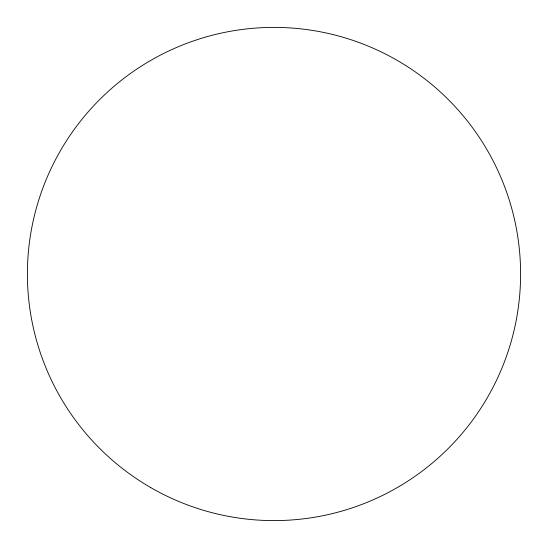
<?xml version="1.0" encoding="UTF-8"?>
<svg xmlns="http://www.w3.org/2000/svg" width="548" height="548" viewBox="0 0 548 548"><rect width="100%" height="100%" fill="white"/><g stroke="black" fill="none" stroke-linecap="round" stroke-linejoin="round"><path stroke-width="0.82" d="M150.7 487.562A246.6 246.6 0 0 0 520.6 274A246.6 246.6 0 0 0 150.7 60.438A246.6 246.6 0 0 0 150.7 487.562"/></g></svg>
